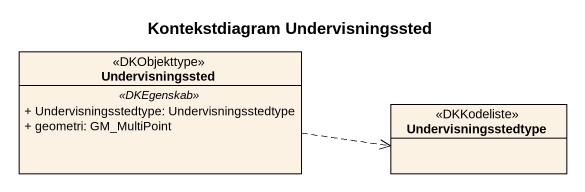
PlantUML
@startuml
title Kontekstdiagram Undervisningssted
hide circle
hide empty members
skinparam classAttributeIconSize 0
class Undervisningssted <<DKObjekttype>> {
  .. <<DKEgenskab>> ..
  + Undervisningsstedtype: Undervisningsstedtype
  + geometri: GM_MultiPoint
}
enum Undervisningsstedtype <<DKKodeliste>>
Undervisningssted .right.> Undervisningsstedtype
@enduml
